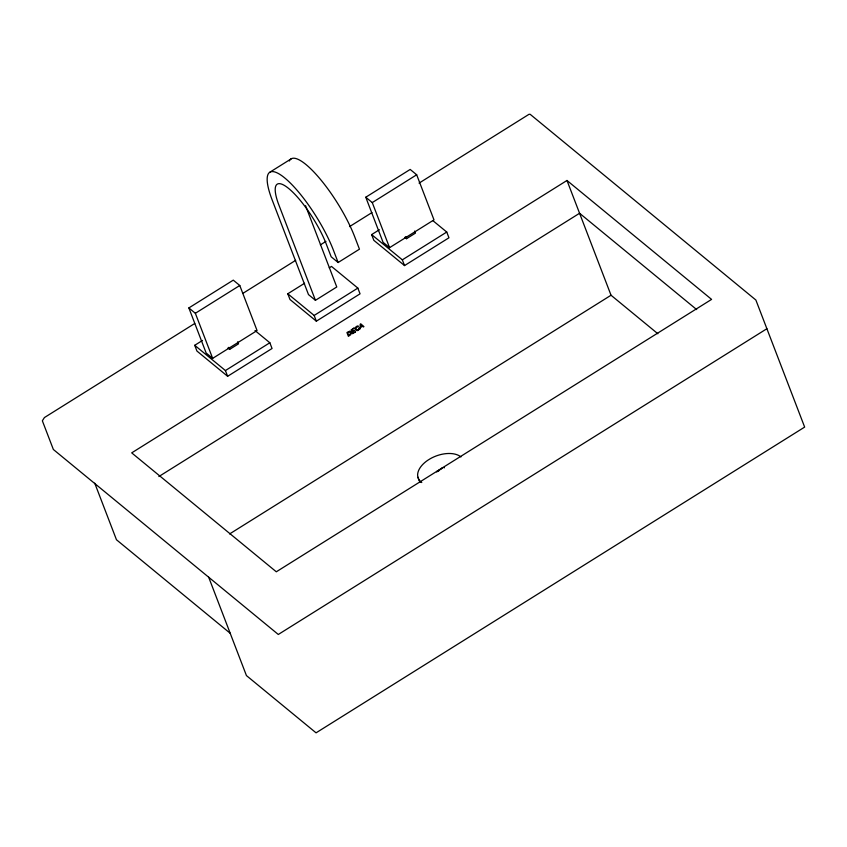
<?xml version="1.0" encoding="UTF-8"?>
<svg xmlns="http://www.w3.org/2000/svg" width="847" height="847" viewBox="0 0 847 847"><rect width="100%" height="100%" fill="white"/><g stroke="black" fill="none" stroke-linecap="round" stroke-linejoin="round"><path stroke-width="1.27" d="M441.372 468.783L442.018 468.402M270.098 172.047L291.421 158.707M188.86 307.937L233.274 280.145L239.775 285.492L257.075 330.574L212.661 358.376L206.16 353.03L188.86 307.937L195.35 313.284L212.661 358.376M365.766 197.235L410.181 169.442L416.682 174.778L433.992 219.871L389.567 247.663L383.077 242.316L365.766 197.235L372.267 202.581L389.567 247.663M195.35 313.284L239.775 285.492M372.267 202.581L416.682 174.778M194.725 323.501L44.415 417.56L42.35 420.79L53.361 449.482L278.303 634.467L766.884 328.721M242.962 293.316L295.688 260.325M320.357 244.878L325.968 241.374M349.525 226.625L371.96 212.586M419.074 183.111L529.004 114.313L530.158 114.303L755.873 300.029L804.65 427.089L316.058 732.835L246.435 675.578L208.68 577.209M254.989 330.542L269.844 342.76L272.046 348.498L227.631 376.29L196.928 351.039L194.725 345.301L202.497 340.441M432.881 220.644L446.75 232.046L448.952 237.785L404.538 265.577L373.834 240.336L371.632 234.598L379.403 229.728M329.25 267.821L331.495 266.424L357.847 288.096L360.049 293.835L316.344 321.182L289.992 299.51L287.789 293.771L304.592 283.258M305.576 205.715L336.767 286.974L315.444 300.314L278.165 203.111A47.961 12.26 58 0 1 288.774 188.563A47.961 12.26 58 0 1 325.47 242.009L331.177 256.789L338.133 262.517L359.456 249.177L354.671 236.705A62.053 15.871 58 0 0 318.546 177.139A62.053 15.871 58 0 0 289.335 160.983M227.938 347.979L229.643 349.388L238.526 343.829L237.732 341.775M404.845 237.276L406.549 238.685L415.432 233.126L414.649 231.072M194.725 345.301L225.418 370.552L269.844 342.76M371.632 234.598L402.336 259.838L446.75 232.046M287.789 293.771L314.142 315.444L357.847 288.096M566.982 180.475L131.698 452.87L276.302 571.789L711.586 299.393L566.982 180.475L611.036 295.243L657.875 333.76M158.865 476.533L579.57 213.264L696.679 309.579M229.601 533.938L611.036 295.243M438.905 470.265C442.325 468.486 438.153 469.863 439.339 470.625M437.264 471.303L436.565 471.832L437.941 471.25M437.137 471.239L438.291 471.038L437.74 470.921M442.632 467.999L441.478 468.486A1.387 0.815 -21 0 0 441.139 468.815A1.387 0.815 -21 0 1 441.446 468.402M315.444 300.314L308.488 294.587L272.035 199.617A62.053 15.871 58 0 1 284.677 177.902A62.053 15.871 58 0 1 333.358 250.056L338.133 262.517M230.31 633.365L116.463 539.751L94.758 483.192M405.766 236.631L406.549 238.685M402.336 259.838L404.538 265.577M444.22 467.904L444.061 467.396M314.142 315.444L316.344 321.182M228.849 347.334L229.643 349.388M225.418 370.552L227.631 376.29M421.774 482.546A24.394 14.304 -21 0 1 427.682 460.334L430.191 458.767A24.394 14.304 -21 0 1 460.948 456.925M420.25 482.239A24.394 14.304 -21 0 1 418.27 477.263M360.663 327.217L360.081 329.007L360.197 324.221L360.79 323.861L363.924 326.603L363.31 326.984L362.389 326.137L360.663 327.217M360.695 325.312L360.663 326.709L362.061 325.83L360.631 324.443L360.695 325.312M351.251 333.104L350.753 334.671L348.392 336.323L346.942 332.522L349.822 331.124L351.251 333.104M355.327 328.308L356.089 330.372L357.55 330.595A3.049 2.35 -50.6 0 0 358.482 330.065L358.747 329.822A1.906 1.461 -50.6 0 0 359.276 328.964L359.393 327.948L358.747 328.922A1.334 1.027 -50.6 0 1 358.366 329.547L356.841 330.086L355.888 328.329L356.418 327.111L358.239 326.889L358.323 326.116A1.842 1.408 -50.6 0 0 357.275 326.063L356.418 326.529A2.446 1.874 -50.6 0 0 355.772 327.196A2.022 1.556 -50.6 0 0 355.391 328.011L355.327 328.308M350.669 333.411L348.773 335.528L347.651 332.627L349.599 331.717L350.669 333.411M354.078 328.054L351.103 329.917L352.553 333.718L355.624 331.791L352.934 332.924L352.437 331.632L354.713 330.214L352.267 331.188L351.823 330.023L354.078 328.054"/></g></svg>
